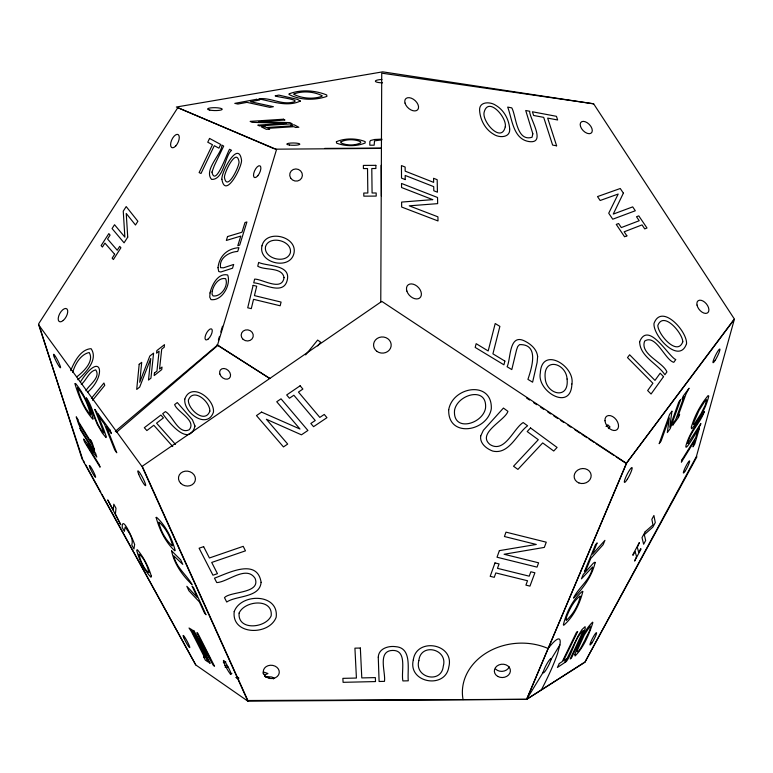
<?xml version="1.0" encoding="UTF-8"?>
<svg xmlns="http://www.w3.org/2000/svg" width="773" height="773" viewBox="0 0 773 773"><rect width="100%" height="100%" fill="white"/><g stroke="black" fill="none" stroke-linecap="round" stroke-linejoin="round"><path stroke-width="1.16" d="M380.77 302.291L381.736 73.155L593.635 103.814L734.35 318.988L626.217 463.491L616.158 456.891M543.293 672.568L543.351 671.872M550.869 659.794L550.936 659.089A7.894 1.131 -62.1 0 0 544.975 667.563A7.894 1.131 -62.1 0 0 545.429 670.809A7.894 1.131 -62.1 0 0 550.936 659.089M72.73 372.364C74.952 364.354 80.634 354.266 89.204 352.527C94.461 361.175 83.561 371.716 76.913 376.722M463.075 699.604A57.724 47.646 -4.3 0 1 487.038 652.509A57.724 47.646 -4.3 0 1 548.134 648.508A57.56 8.281 -61.8 0 1 559.894 644.914L557.72 653.021A57.56 8.281 -61.8 0 1 541.361 689.903M218.373 340.081L219.406 336.622M220.769 332.013L222.489 326.245M70.681 370.654C74.295 361.87 80.614 349.27 91.098 348.671C98.509 359.416 85.832 372.876 77.783 379.707M583.325 663.002L526.655 699.333L626.555 463.365L381.794 301.373L142.261 466.254L247.862 700.512L526.655 699.333L626.41 463.298L734.35 319.336L696.425 456.428L584.842 662.335L526.655 699.333L247.843 701.14L195.791 664.964L101.949 494.353M584.842 662.335L696.898 456.785M526.655 699.333L543.342 672.017M550.878 659.669L559.894 644.914M269.603 678.549L269.043 677.641L265.487 677.138M305.644 354.875L317.645 340.072L320.708 342.207L317.703 345.908M91.446 398.308L103.92 383.012L104.761 385.341L92.567 400.308M85.909 390.732C88.905 385.06 101.099 377.369 95.726 369.861C88.982 371.282 86.334 380.403 81.271 384.403M87.504 392.23C106.751 376.287 101.765 348.855 80.353 382.007M230.373 674.211L231.91 673.312M606.061 426.483L607.752 424.792L610.023 426.967L608.38 428.609M263.448 673.901L262.955 672.935M116.327 432.426L217.802 345.415L269.7 378.441M115.312 431.286L217.503 345.077L276.541 149.489L177.79 107.698L38.65 323.81L82.16 459.249M273.284 678.955L274.086 678.211L271.883 677.022L264.588 676.404M264.859 674.877L267.96 673.544L263.322 671.921M235.804 677.515L238.181 677.419M236.577 678.201L238.954 678.095M381.872 139.826L374.538 140.85L374.151 145.198L369.803 145.208L369.832 141.556L370.557 140.483L374.731 139.478L381.901 139.14M275.198 149.179L381.389 148.387M324.679 148.406L381.389 148.116M593.635 103.814L382.674 71.841L176.37 107.022L274.086 148.706M217.01 344.69L269.854 378.499M526.635 398.085L529.65 400.066M533.67 402.714L536.694 404.694M540.714 407.342L543.728 409.323M547.757 411.961L550.772 413.942M553.797 415.922L557.816 418.57M560.831 420.551L563.855 422.531M567.875 425.179L570.889 427.16M574.919 429.798L579.943 433.102M581.963 434.426L586.987 437.731M588.997 439.045L594.031 442.349M596.041 443.673L614.149 455.568M175.461 444.398L156.561 423.15L163.432 417.884L160.91 415.053L144.319 427.701L146.86 430.571L153.817 425.247L172.756 446.533M195.714 664.886L83.213 460.969L38.747 325.008L142.184 466.776L247.862 701.159M83.407 460.65L84.566 462.756M85.726 464.863L100.79 492.246M381.128 165.325L381.418 196.071M509.281 666.867A7.981 6.648 -3.8 0 1 495.696 669.138M382.529 82.837A7.875 1.701 -0.3 0 1 375.369 81.252A7.875 1.701 -0.3 0 1 381.901 79.474M228.412 667.263A6.909 0.947 -1.3 0 1 225.069 667.157M224.837 665.659A6.909 0.947 -1.3 0 1 226.373 665.495M567.082 379.031C569.382 400.559 546.057 394.365 545.187 378.123C542.984 356.73 566.097 362.933 567.082 379.031M221.89 179.249C225.204 199.743 242.307 166.562 241.524 160.117C238.413 139.246 220.991 172.708 221.89 179.249M537.641 356.469L537.109 362.508L532.607 382.191L527.93 379.359C531.669 368.083 539.593 343.898 519.533 344.623L517.726 346.517L516.557 349.85L511.794 369.581L507.078 366.731C510.895 359.551 508.75 333.163 524.461 340.922C530.684 343.946 536.849 349.154 537.641 356.469M184.786 399.119C183.298 412.695 207.357 429.885 213.454 412.144C214.788 398.646 191.008 381.533 184.786 399.119M582.784 591.731C579.74 604.042 573.421 616.893 563.768 625.251L563.343 624.903C566.319 612.574 572.667 599.548 582.417 591.297L582.784 591.731M134.618 544.598L133.961 548.994L131.797 545.013C133.787 538.385 128.772 532.095 125.139 527.051L124.366 531.37L122.202 527.408C121.931 513.504 134 541.863 134.618 544.598M156.156 517.591C159.431 529.621 165.461 542.231 174.756 550.753L175.2 550.521C171.983 538.491 165.944 525.708 156.561 517.292L156.156 517.591M378.268 657.147L379.099 681.486L384.461 681.361C385.891 672.694 377.089 650.779 392.52 650.441C407.873 649.977 400.81 672.288 402.917 680.936L408.279 680.81C407.149 670.201 412.482 647.861 395.737 646.682C388.529 645.59 378.606 648.508 378.268 657.147M138.956 554.289C140.377 560.628 144.078 569.643 148.986 572.706C147.643 566.425 143.768 557.149 138.956 554.289M418.86 660.538C413.999 677.805 441.412 684.298 443.277 666.239C448.253 648.924 420.686 642.411 418.86 660.538M218.005 267.709L218.72 271.516L220.788 271.999L232.518 268.212L233.688 264.453L223.532 267.806L220.585 267.671C218.72 258.047 229.262 251.843 237.726 251.447L238.915 247.66C227.098 248.558 219.232 256.221 218.005 267.709M261.11 582.34C259.757 597.993 236.287 595.403 226.731 602.032L224.489 597.664C230.199 591.2 261.09 593.848 255.109 578.407C246.326 564.763 227.629 582.233 216.74 582.571L214.479 578.165C227.494 573.46 257.254 557.507 261.11 582.34M480.709 435.982C479.56 443.364 486.536 448.794 492.72 451.065C509.146 454.968 516.953 433.508 527.592 425.797L523.166 422.551C513.62 428.348 504.692 453.664 490.072 444.591C476.245 433.324 505.474 420.193 507.9 411.333L503.436 408.057L483.347 430.339L480.709 435.982M151.315 576.059L150.986 577.296C144.155 570.02 139.034 559.894 136.676 550.115L137.43 549.767C143.701 557.372 148.484 566.609 151.315 576.059M224.441 177.365C226.914 192.342 239.224 166.639 239.041 161.944C236.673 146.744 224.189 172.601 224.441 177.365M413.313 659.881C407.622 682.994 445.47 689.497 448.804 666.993C454.891 643.59 416.396 636.991 413.313 659.881M574.851 654.615L575.093 655.968C583.847 647.146 589.132 634.372 592.872 622.584L592.601 622.168C583.789 630.575 579.228 643.32 574.851 654.615M505.262 126.84C501.368 143.681 482.043 121.805 484.091 112.443C488.024 95.784 507.194 117.583 505.262 126.84M639.658 341.695C639.793 356.604 657.726 363.754 664.896 374.741L666.915 371.919C663.157 362.247 639.6 354.189 644.653 341.096C655.89 333.598 665.253 360.324 673.805 362.315L675.786 359.551C669.118 357.406 648.412 320.186 639.658 341.695M693.323 423.575L693.487 424.541L694.637 423.594L701.082 413.555L705.227 405.187L706.609 399.593L704.522 401.738L699.014 410.521L693.323 423.575M211.957 172.099C215.648 189.018 229.166 146.764 229.803 149.392L231.562 150.349C224.885 155.47 223.89 180.041 211.599 179.413C203.28 170.089 222.073 153.643 221.89 145.111L223.687 146.087L214.324 165.644L211.957 172.099M532.848 133.816L532.037 137.275C516.277 142.019 516.219 115.66 511.774 107.872L507.687 107.099C512.132 118.791 513.03 139.005 528.945 141.556C547.361 144.232 528.645 116.858 529.756 111.273L525.727 110.51L532.848 133.816M107.814 500.083L120.772 524.77L115.409 514.016L115.989 508.228L113.795 504.199L113.254 510.064L107.814 500.083M687.796 442.658L687.893 443.528L700.792 423.594C702.744 421.768 682.665 457.143 686.279 444.475C689.951 432.378 698.125 422.338 704.348 411.545C700.473 422.599 690.762 431.102 687.796 442.658M448.717 409.671C447.606 438.136 487.106 432.088 491.299 408.878C492.565 380.171 452.833 386.249 448.717 409.671M195.009 426.078C188.844 448.33 167.567 420.744 162.707 413.671L165.412 411.613C172.804 415.497 178.399 435.083 189.279 429.72C196.738 420.338 177.085 411.98 174.63 404.588L177.288 402.559L192.419 419.778L195.009 426.078M139.188 364.296L136.705 389.437L139.7 387.06L150.745 358.527L148.493 380.084L150.948 378.142L153.585 353.116L149.817 356.044L139.72 382.277L141.71 362.334L139.188 364.296M294.04 93.939L293.991 94.441C302.311 98.49 313.297 99.475 322.07 96.239L322.177 95.736C313.935 91.572 302.784 90.625 294.04 93.939M691.362 427.015L691.458 428.667L692.028 428.493C699.584 419.014 705.981 407.902 708.793 396.037L708.087 395.602C700.531 404.733 694.705 415.632 691.362 427.015M509.697 129.033C510.354 137.913 499.145 138.038 493.715 134.299C485.212 129.478 480.13 119.786 479.579 110.191C479.144 101.321 490.333 101.543 495.686 105.273C504.044 110.066 509.02 119.583 509.697 129.033M154.445 373.059L154.175 375.591L161.75 369.581L162.03 367.059L159.547 369.03L161.712 349.164L164.224 347.212L164.504 344.642L156.851 350.584L156.571 353.164L159.093 351.203L156.948 371.088L154.445 373.059M576.987 651.146C578.223 654.586 583.799 641.745 584.794 640.488C586.205 636.237 591.364 629.811 590.185 626.043L584.311 634.904L576.987 651.146M583.286 630.71L570.223 658.944L571.334 658.2L582.668 634.836L585.209 628.565L585.093 626.661L581.934 629.628L578.223 635.764L565.218 662.268L566.358 661.514C572.764 652.924 574.957 637.194 583.286 630.71M234.2 611.636C231.398 635.396 269.236 635.899 276.174 617.221C279.159 593.374 241.002 592.775 234.2 611.636M212.169 291.421L212.073 294.262L213.087 295.943C221.136 297.083 228.837 285.643 225.6 278.628C218.508 277.294 213.416 285.314 212.169 291.421M595.113 562.744C591.857 576.407 583.306 588.253 573.518 598.07C578.552 587.258 590.814 579.653 592.591 566.986L581.441 578.832L583.238 574.465L593.422 563.102L594.92 562.184L595.113 562.744M571.894 383.978C570.928 411.97 536.694 391.244 540.308 373.079C541.622 345.521 575.257 366.054 571.894 383.978M158.765 522.345C160.813 530.964 165.519 539.796 172.176 545.786L172.572 545.728C170.582 537.119 165.828 528.191 159.132 522.239L158.765 522.345M265.506 246.693C263.361 258.858 286.59 264.559 290.358 252.8C292.581 240.587 269.139 234.808 265.506 246.693M671.93 411.255L669.737 427.266L678.791 402.047L680.694 399.477L670.21 428.648L667.321 432.58L669.341 417.951L661.099 441.045L659.156 443.683L669.592 414.396L671.93 411.255M261.989 245.804C257.882 262.917 289.595 270.695 293.875 253.65C298.175 236.499 266.144 228.624 261.989 245.804M77.464 387.833C79.938 397.332 84.083 407.584 90.644 414.898C88.238 405.419 84.025 395.09 77.464 387.833M103.93 432.841C95.156 425.324 93.523 407.313 86.267 397.795L97.301 424.348L102.249 433.006L106.027 437.605L106.297 436.697L104.133 430.474L96.722 411.999L94.779 409.361L103.93 432.841M210.024 292.967L209.754 297.161L210.971 299.615C222.218 301.248 231.253 284.599 227.687 274.975C218.005 272.685 211.802 284.995 210.024 292.967M454.514 410.482C452.717 432.706 482.912 424.058 485.541 408.047C487.454 385.737 457.104 394.375 454.514 410.482M284.049 277.623C281.952 291.885 262.134 278.918 254.636 279.121L253.728 282.86C262.685 283.063 283.382 296.146 287.218 280.232C291.266 264.269 266.704 266.395 258.665 262.414L257.747 266.192C264.83 270.705 282.145 266.714 284.049 277.623M239.118 613.076C237.359 630.961 265.748 628.362 271.188 615.781C273.091 597.867 244.568 600.486 239.118 613.076M565.962 618.613L566.223 620.477C573.17 614.313 578.32 605.298 580.301 596.263L579.953 596.06C573.064 601.713 568.986 610.361 565.962 618.613M682.791 341.811C677.196 356.865 657.823 334.033 657.842 325.394C663.582 310.63 682.646 333.25 682.791 341.811M209.85 411.13C205.058 424.184 187.994 409.468 188.37 400.134C193.279 387.147 210.217 401.786 209.85 411.13M686.54 343.637C679.428 364.846 652.827 335.907 654.006 323.433C661.562 302.871 687.323 331.317 686.54 343.637M340.912 141.836L341.019 142.928C346.835 145.604 354.913 145.653 360.691 142.87L360.672 141.768C354.865 139.063 346.671 139.005 340.912 141.836M253.129 285.353L247.718 307.789L251.283 308.649L253.544 299.325L280.164 305.779L281.082 302.079L254.443 295.615L256.713 286.223L253.129 285.353M504.856 361.078L503.928 364.827L475.182 347.415L476.168 343.676L488.178 350.961L495.213 323.529L499.88 326.39L492.923 353.841L504.856 361.078M336.41 141.71L336.555 143.102C345.28 146.493 356.508 146.57 365.165 142.995L365.156 141.614C356.479 138.106 345.019 138.019 336.41 141.71M682.115 459.568L681.371 462.167L694.937 440.272L693.004 446.852L694.801 443.953L699.478 428.058L697.671 430.967L695.71 437.653L682.115 459.568M227.533 236.567L226.344 240.451L240.79 236.065L237.794 245.717L239.698 245.118L246.906 221.957L245.002 222.518L241.988 232.229L227.533 236.567M75.194 383.505L75.01 384.026C78.807 396.481 84.054 409.603 92.895 419.256L93.127 418.792C89.6 406.269 83.967 393.824 75.735 383.669L75.194 383.505M494.981 562.918L490.188 576.329L494.256 577.325L495.831 572.938L527.524 580.745L525.911 585.113L529.959 586.118L534.906 572.783L530.838 571.778L529.215 576.175L497.483 568.339L499.068 563.923L494.981 562.918M499.377 550.637L497.02 557.227L537.013 567.121L538.607 562.812L504.093 554.26L544.318 547.41L546.26 542.182L505.996 532.143L504.431 536.52L536.288 544.453L499.377 550.637M673.766 422.319L672.713 425.247L678.568 417.285L679.631 414.357L677.708 416.966L686.076 393.805L689.091 388.21L683.206 396.114L682.115 399.129L684.057 396.52L675.699 419.691L673.766 422.319M289.276 93.794L289.015 94.47C300.011 100.374 315.065 100.509 326.873 96.393L326.757 94.992C315.21 90.277 300.997 89.272 289.276 93.794M595.461 544.762L584.436 571.547L586.147 569.633L590.717 558.541L603.114 544.723L604.921 540.366L592.533 554.115L597.152 542.907L595.461 544.762M209.551 138.435L207.753 142.203L212.459 144.715L199.125 172.582L200.999 173.49L214.295 145.701L218.914 148.165L220.692 144.464L209.551 138.435M623.386 193.134L613.25 214.102L632.691 206.884L635.319 210.758L612.747 219.203L608.718 213.222L618.197 194.033L600.157 200.497L597.51 196.584L620.255 188.506L623.386 193.134M559.323 663.505L557.41 667.457L564.464 662.77L566.348 658.886L563.449 660.799L577.673 631.502L576.552 632.179L562.29 661.562L559.323 663.505M639.29 542.694L632.807 554.743L632.99 555.4L635.116 551.449L636.517 556.531L634.604 561.063L640.952 549.245L640.788 548.588L638.691 552.473L637.339 547.323L639.29 542.694M645.165 531.776L642.015 537.612L643.629 544.26L645.658 540.491L644.305 534.713L652.856 527.089L655.282 522.577L653.91 515.504L651.852 519.34L652.972 524.906L645.165 531.776M114.636 254.269L112.153 258.153L113.38 259.544L120.907 247.785L119.699 246.365L117.225 250.23L107.563 239.012L110.085 235.079L108.829 233.61L101.128 245.601L102.403 247.051L104.935 243.109L114.636 254.269M127.729 237.127L124.076 242.828L112.075 228.557L114.539 224.73L124.868 237.127L123.255 211.145L126.192 206.575L137.874 221.262L135.478 225.001L126.231 213.474L127.729 237.127M663.543 376.625L651.069 394.017L647.648 390.558L652.914 383.263L627.502 357.599L629.628 354.788L654.982 380.393L660.171 373.214L663.543 376.625M300.33 101.06C287.459 107.234 271.932 101.408 258.887 98.857C270.019 97.166 281.043 104.935 292.436 102.278C303.992 99.91 274.773 96.876 275.169 95.804L278.869 95.108L297.537 99.408L300.33 101.06M530.539 427.952L527.196 431.556L538.308 439.711L513.533 466.235L517.91 469.404L542.694 442.919L553.739 451.017L557.091 447.451L530.539 427.952M261.574 412.106L256.481 415.584L283.459 446.92L287.691 444.069L266.376 419.266L301.441 434.822L307.915 430.464L281.024 398.829L276.744 401.757L299.972 429.025L261.574 412.106M300.127 385.785L286.677 394.964L289.44 398.23L293.856 395.225L315.229 420.502L310.833 423.469L313.558 426.677L326.96 417.662L324.245 414.434L319.829 417.41L298.465 392.085L302.89 389.061L300.127 385.785M171.616 550.898C173.973 563.333 182.525 575.817 192.1 584.572C186.612 574.851 176.205 567.566 173.78 555.874L182.776 564.377L180.66 559.797L171.616 550.898M626.884 235.862L624.565 236.76L616.255 224.412L618.584 223.523L621.308 227.571L639.213 220.73L636.508 216.73L638.778 215.88L647.001 228.016L644.74 228.905L642.034 224.895L624.159 231.803L626.884 235.862M203.628 546.646L199.105 548.212L212.962 575.209L217.455 573.672L211.715 562.444L245.466 550.84L243.215 546.337L209.425 557.98L203.628 546.646M256.472 99.311L234.789 103.369L237.92 104.046L246.906 102.365L269.835 107.35L273.4 106.703L250.481 101.698L259.593 99.997L256.472 99.311M225.716 662.007L223.32 662.239L225.745 662.017M432.696 199.627L401.622 202.082L401.641 207.038L438.001 220.952L437.924 216.836L409.246 205.831L437.653 203.637L437.537 197.492L401.535 183.462L401.554 187.52L432.696 199.627M283.401 119.216L250.152 121.38L252.104 122.337L286.145 123.313L257.805 125.139L259.39 125.912L292.204 123.806L289.904 122.607L258.655 121.728L284.947 120.018L283.401 119.216M264.791 126.724L261.467 126.936L266.337 129.323L269.642 129.12L268.057 128.337L293.972 126.685L295.499 127.477L298.832 127.265L294.184 124.84L290.832 125.052L292.368 125.854L266.395 127.516L264.791 126.724M360.344 648.035L354.923 648.16L356.421 678.047L342.874 678.356L343.086 682.327L375.523 681.573L375.349 677.602L361.793 677.921L360.344 648.035M375.852 165.345L363.378 165.412L363.416 168.572L367.523 168.553L367.842 193.018L363.774 193.037L363.822 196.158L376.2 196.091L376.161 192.979L372.084 192.999L371.794 168.533L375.891 168.514L375.852 165.345M556.608 145.797L552.618 145.092L543.699 117.361L533.612 115.477L532.433 111.776L556.444 116.317L557.642 119.979L547.67 118.105L556.608 145.797M405.216 179.578L401.516 178.128L401.458 165.586L405.139 167.045L405.168 171.152L433.643 182.37L433.566 178.283L437.18 179.703L437.431 192.187L433.798 190.767L433.721 186.641L405.187 175.442L405.216 179.578M191.656 629.58L189.027 628.024L191.559 631.831L204.584 657.465L203.686 656.876L205.347 660.152L208.111 661.978L192.467 632.372L193.337 632.894L191.656 629.58M194.081 631.019L192.777 630.246L209.29 662.751L210.188 663.35L195.917 635.251L213.425 665.485L214.527 666.22L197.772 633.213L196.893 632.691L210.13 658.77L194.081 631.019M193.492 587.586L192.062 586.089L197.308 597.442L186.834 586.301L188.873 590.707L199.376 601.916L204.574 613.182L206.024 614.738L193.492 587.586M94.209 452.253L83.571 438.996L84.528 441.885L100.084 467.201L99.321 464.815L86.943 444.707L96.789 457.046L95.601 453.365L79.88 427.875L80.701 430.329L94.209 452.253M110.017 430.059L98.026 413.768L99.437 417.294L104.403 424.048L114.781 450.041L116.762 452.756L106.384 426.744L111.428 433.605L110.017 430.059M77.822 419.401L76.218 416.811L78.798 424.609L80.392 427.189L79.551 424.648L92.103 444.987L94.557 450.137L92.055 442.436L90.422 439.798L91.253 442.34L78.672 421.971L77.822 419.401M497.764 676.423A8.03 6.667 -3.7 0 0 510.364 671.302A8.03 6.667 -3.7 0 0 499 664.877A8.03 6.667 -3.7 0 0 497.764 676.423M243.109 339.347A6.087 5.556 12.7 0 0 253.138 336.825A6.087 5.556 12.7 0 0 245.399 330.013A6.087 5.556 12.7 0 0 243.109 339.347M290.667 178.099A6.368 6.068 16.9 0 0 301.644 178.061A6.368 6.068 16.9 0 0 295.875 168.939A6.368 6.068 16.9 0 0 290.667 178.099M209.763 110.075A7.324 1.44 0.9 0 0 221.986 109.602A7.324 1.44 0.9 0 0 212.962 107.708A7.324 1.44 0.9 0 0 209.763 110.075M289.373 145.024A6.503 1.15 0.3 0 0 299.779 144.309A6.503 1.15 0.3 0 0 290.832 143.053A6.503 1.15 0.3 0 0 289.373 145.024M63.26 320.447A7.392 3.565 -60.8 0 0 66.951 308.968A7.392 3.565 -60.8 0 0 58.709 316.022A7.392 3.565 -60.8 0 0 63.26 320.447M175.771 145.942A7.247 3.401 -65 0 0 178.225 134.628A7.247 3.401 -65 0 0 170.833 142.628A7.247 3.401 -65 0 0 175.771 145.942M257.853 175.693A6.474 2.715 -64.8 0 0 260.008 165.837A6.474 2.715 -64.8 0 0 253.718 173.452A6.474 2.715 -64.8 0 0 257.853 175.693M208.169 339.038A6.165 2.483 -62 0 0 212.005 329.414A6.165 2.483 -62 0 0 205.763 334.69A6.165 2.483 -62 0 0 208.169 339.038M219.861 374.045A6.116 4.648 42.6 0 0 229.146 378.393A6.116 4.648 42.6 0 0 226.257 369.098A6.116 4.648 42.6 0 0 219.861 374.045M90.18 468.177A6.773 0.715 62.6 0 0 95.523 477.328A6.773 0.715 62.6 0 0 91.687 468.428A6.773 0.715 62.6 0 0 90.18 468.177M183.81 637.764A6.947 0.744 61.9 0 0 189.54 647.6A6.947 0.744 61.9 0 0 186.013 639.203A6.947 0.744 61.9 0 0 183.81 637.764M224.209 663.282A7.865 0.947 61.6 0 0 230.779 674.249A7.865 0.947 61.6 0 0 226.702 664.5A7.865 0.947 61.6 0 0 224.209 663.282M138.763 474.409A8.29 1.063 62.5 0 0 145.479 485.647A8.29 1.063 62.5 0 0 141.034 474.786A8.29 1.063 62.5 0 0 138.763 474.409M54.226 356.971A7.556 0.87 63 0 0 60.275 367.745A7.556 0.87 63 0 0 56.642 358.43A7.556 0.87 63 0 0 54.226 356.971M578.861 482.912A8.551 7.479 -10 0 0 591.152 475.221A8.551 7.479 -10 0 0 577.933 469.974A8.551 7.479 -10 0 0 578.861 482.912M376.895 351.348A8.822 8.088 1.6 0 0 391.099 346.256A8.822 8.088 1.6 0 0 379.128 337.501A8.822 8.088 1.6 0 0 376.895 351.348M180.698 483.309A8.522 7.43 12.1 0 0 195.038 481.221A8.522 7.43 12.1 0 0 185.124 471.182A8.522 7.43 12.1 0 0 180.698 483.309M266.501 677.09A8.01 6.648 5.5 0 0 279.227 672.916A8.01 6.648 5.5 0 0 268.134 665.679A8.01 6.648 5.5 0 0 266.501 677.09M580.533 126.492A7.469 4.358 46.1 0 0 590.862 133.323A7.469 4.358 46.1 0 0 587.316 122.791A7.469 4.358 46.1 0 0 580.533 126.492M405.023 103.109A8.117 5.063 42.5 0 0 416.589 110.549A8.117 5.063 42.5 0 0 413.371 99.234A8.117 5.063 42.5 0 0 405.023 103.109M406.869 291.083A8.754 5.971 45.6 0 0 419.546 298.107A8.754 5.971 45.6 0 0 415.391 285.092A8.754 5.971 45.6 0 0 406.869 291.083M604.988 420.744A8.484 5.546 52.2 0 0 615.695 430.348A8.484 5.546 52.2 0 0 614.593 417.951A8.484 5.546 52.2 0 0 604.988 420.744M697.014 305.064A7.682 4.57 50.7 0 0 706.966 313.191A7.682 4.57 50.7 0 0 704.657 302.137A7.682 4.57 50.7 0 0 697.014 305.064M685.4 470.689A6.802 0.85 -63.2 0 0 689.622 460.921A6.802 0.85 -63.2 0 0 684.491 469.23A6.802 0.85 -63.2 0 0 685.4 470.689M715.131 360.392A7.595 1.044 -63.7 0 0 719.924 349.145A7.595 1.044 -63.7 0 0 714.339 357.928A7.595 1.044 -63.7 0 0 715.131 360.392M627.328 479.221A8.319 1.275 -63.1 0 0 632.014 467.578A8.319 1.275 -63.1 0 0 625.386 478.168A8.319 1.275 -63.1 0 0 627.328 479.221M591.915 642.933A6.967 0.889 -62.4 0 0 596.572 632.778A6.967 0.889 -62.4 0 0 591.306 640.807A6.967 0.889 -62.4 0 0 591.915 642.933"/></g></svg>
